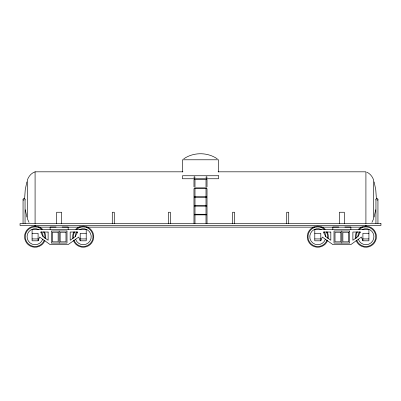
<?xml version="1.0" encoding="UTF-8"?>
<svg xmlns="http://www.w3.org/2000/svg" width="401" height="401" viewBox="0 0 401 401"><rect width="100%" height="100%" fill="white"/><g stroke="black" fill="none" stroke-linecap="round" stroke-linejoin="round"><path stroke-width="0.6" d="M23.057 223.487L23.057 199.487C23.007 198.199 25.113 198.199 25.062 199.487L25.062 223.487M25.062 199.487L24.927 199.989M375.938 223.487L375.938 199.487C375.887 198.199 377.993 198.199 377.942 199.487L377.942 223.487M377.942 199.487L377.441 200.355M375.682 209.728L374.138 217.091M26.862 181.884L25.238 189.778L24.621 198.675M38.095 240.806L39.599 237.046L50.125 244.565L68.17 244.565L78.696 237.046L80.2 240.806L86.215 240.806L86.215 229.527L32.08 229.527L32.08 240.806L38.095 240.806L38.095 233.287L32.08 233.287M320.8 240.806L322.304 237.046L332.83 244.565L350.875 244.565L361.401 237.046L362.905 240.806L368.92 240.806L368.92 229.527L314.785 229.527L314.785 240.806L320.8 240.806L320.8 233.287L314.785 233.287M371.948 222.39L373.697 218.63L373.697 180.34C372.649 176.826 370.193 173.648 366.795 172.159M206.079 179.041L206.951 179.041A0.541 0.396 0 0 1 206.951 179.422L206.766 179.563M183.758 158.836C193.533 152.054 207.467 152.054 217.242 158.836M182.956 171.818L35.087 171.818C31.253 173.102 28.426 176.525 27.303 180.34L27.303 218.63L29.052 222.39M218.044 171.818L365.912 171.818L365.912 223.447M194.485 179.543L206.515 179.543M194.485 214.856L206.515 214.856M56.14 227.021L50.125 227.021L50.125 229.527M62.155 227.021L68.17 227.021L68.17 229.527M338.845 227.021L332.83 227.021L332.83 229.527M344.86 227.021L350.875 227.021L350.875 229.527M38.22 227.156L80.2 227.156M86.466 227.156L314.534 227.156M320.8 227.156L362.78 227.156M86.215 233.287L80.2 233.287L80.2 240.806M368.92 233.287L362.905 233.287L362.905 240.806M32.08 238.926L38.095 238.926M80.2 238.926L86.215 238.926M314.785 238.926L320.8 238.926M362.905 238.926L368.92 238.926M194.234 179.563L194.049 179.422A0.541 0.396 0 0 1 194.049 179.041L194.921 179.041M23.559 200.355L23.057 199.487M376.073 199.989L375.938 199.487M374.138 181.884L375.762 189.778L376.379 198.675M26.862 217.091L25.318 209.728M365.912 225.106L365.912 226.214M344.359 223.487L344.359 212.254L339.346 212.254L339.346 223.487M341.852 230.996L341.852 243.096M288.72 223.487L288.72 212.254L286.715 212.254L286.715 223.487M234.585 223.487L234.585 212.254L232.58 212.254L232.58 223.487M218.545 171.989L218.545 159.788L182.455 159.788L182.455 171.989M207.016 180.019L207.016 186.846M207.016 188.64L207.016 223.467M206.515 178.941L206.515 179.322M206.515 214.816L206.515 214.294L194.485 214.254L194.485 214.816M206.014 180.019L206.014 186.846M206.014 188.64L206.014 223.467M194.986 180.019L194.986 186.846M194.986 188.64L194.986 223.467M194.485 178.941L194.485 179.322M193.984 180.019L193.984 186.846M193.984 188.64L193.984 223.467M170.425 223.487L170.425 212.254L168.42 212.254L168.42 223.487M114.285 223.487L114.285 212.254L112.28 212.254L112.28 223.487M61.654 223.487L61.654 212.254L56.641 212.254L56.641 223.487M59.147 230.996L59.147 243.096M35.087 171.818L35.087 223.447M35.087 225.106L35.087 226.214M206.264 177.663A0.501 0.501 0 0 1 206.129 176.906A0.501 0.501 0 0 1 206.901 176.906A0.501 0.501 0 0 1 206.766 177.663M194.234 177.663A0.501 0.501 0 0 1 194.099 176.906A0.501 0.501 0 0 1 194.871 176.906A0.501 0.501 0 0 1 194.736 177.663M325.381 239.277A8.015 8.015 0 0 1 314.89 244.169A8.015 8.015 0 0 1 310.459 233.472A8.015 8.015 0 0 1 321.336 229.517M324.148 231.823A8.015 8.015 0 0 1 325.807 236.7M326.294 231.793A9.819 9.819 0 0 1 327.492 238.239M326.96 240.219A9.819 9.819 0 0 1 313.181 245.372A9.819 9.819 0 0 1 309.752 231.071A9.819 9.819 0 0 1 324.364 229.407M327.171 231.918A10.526 10.526 0 0 1 328.188 238.349M327.622 240.475A10.526 10.526 0 0 1 312.69 245.908A10.526 10.526 0 0 1 309.387 230.369A10.526 10.526 0 0 1 325.236 229.257M358.469 229.257A10.526 10.526 0 0 1 374.318 230.369A10.526 10.526 0 0 1 371.015 245.908A10.526 10.526 0 0 1 356.083 240.475M355.517 238.349A10.526 10.526 0 0 1 356.534 231.918M359.341 229.407A9.819 9.819 0 0 1 373.953 231.071A9.819 9.819 0 0 1 370.524 245.372A9.819 9.819 0 0 1 356.745 240.219M356.213 238.239A9.819 9.819 0 0 1 357.411 231.793M362.369 229.517A8.015 8.015 0 0 1 373.246 233.472A8.015 8.015 0 0 1 368.815 244.169A8.015 8.015 0 0 1 358.324 239.277M357.898 236.7A8.015 8.015 0 0 1 359.557 231.823M42.676 239.277A8.015 8.015 0 0 1 32.185 244.169A8.015 8.015 0 0 1 27.754 233.472A8.015 8.015 0 0 1 38.631 229.517M41.443 231.823A8.015 8.015 0 0 1 43.102 236.7M43.589 231.793A9.819 9.819 0 0 1 44.787 238.239M44.255 240.219A9.819 9.819 0 0 1 30.476 245.372A9.819 9.819 0 0 1 27.047 231.071A9.819 9.819 0 0 1 41.659 229.407M44.466 231.918A10.526 10.526 0 0 1 45.483 238.349M44.917 240.475A10.526 10.526 0 0 1 29.985 245.908A10.526 10.526 0 0 1 26.682 230.369A10.526 10.526 0 0 1 42.531 229.257M75.764 229.257A10.526 10.526 0 0 1 91.613 230.369A10.526 10.526 0 0 1 88.31 245.908A10.526 10.526 0 0 1 73.378 240.475M72.812 238.349A10.526 10.526 0 0 1 73.829 231.918M76.636 229.407A9.819 9.819 0 0 1 91.248 231.071A9.819 9.819 0 0 1 87.819 245.372A9.819 9.819 0 0 1 74.04 240.219M73.508 238.239A9.819 9.819 0 0 1 74.706 231.793M79.664 229.517A8.015 8.015 0 0 1 90.541 233.472A8.015 8.015 0 0 1 86.11 244.169A8.015 8.015 0 0 1 75.619 239.277M75.193 236.7A8.015 8.015 0 0 1 76.852 231.823M77.694 232.034L75.188 236.665L70.175 240.249L70.175 232.034L77.694 232.034M360.399 232.034L357.892 236.665L352.88 240.249L352.88 232.034L360.399 232.034M218.545 175.748L182.455 175.748L182.455 178.756L218.545 178.756L218.545 175.748M206.515 187.879L194.485 187.879L194.485 188.44L206.515 188.48L206.515 187.919M206.515 196.721L194.485 196.721L194.485 197.282L206.515 197.322L206.515 196.761M206.515 205.563L194.485 205.563L194.485 206.124L206.515 206.164L206.515 205.603M380.95 223.487L20.05 223.487L20.05 225.492L380.95 225.492L380.95 223.487M66.992 230.996L51.303 230.996L51.303 243.096L66.992 243.096L66.992 230.996M349.697 230.996L334.008 230.996L334.008 243.096L349.697 243.096L349.697 230.996M48.12 232.034L40.601 232.034L43.107 236.665L48.12 240.249L48.12 232.034M330.825 232.034L323.306 232.034L325.812 236.665L330.825 240.249L330.825 232.034M58.145 232.249L52.305 232.249L52.305 241.843L58.145 241.843L58.145 232.249M65.99 232.249L60.15 232.249L60.15 241.843L65.99 241.843L65.99 232.249M340.85 232.249L335.01 232.249L335.01 241.843L340.85 241.843L340.85 232.249M348.695 232.249L342.855 232.249L342.855 241.843L348.695 241.843L348.695 232.249"/></g></svg>
